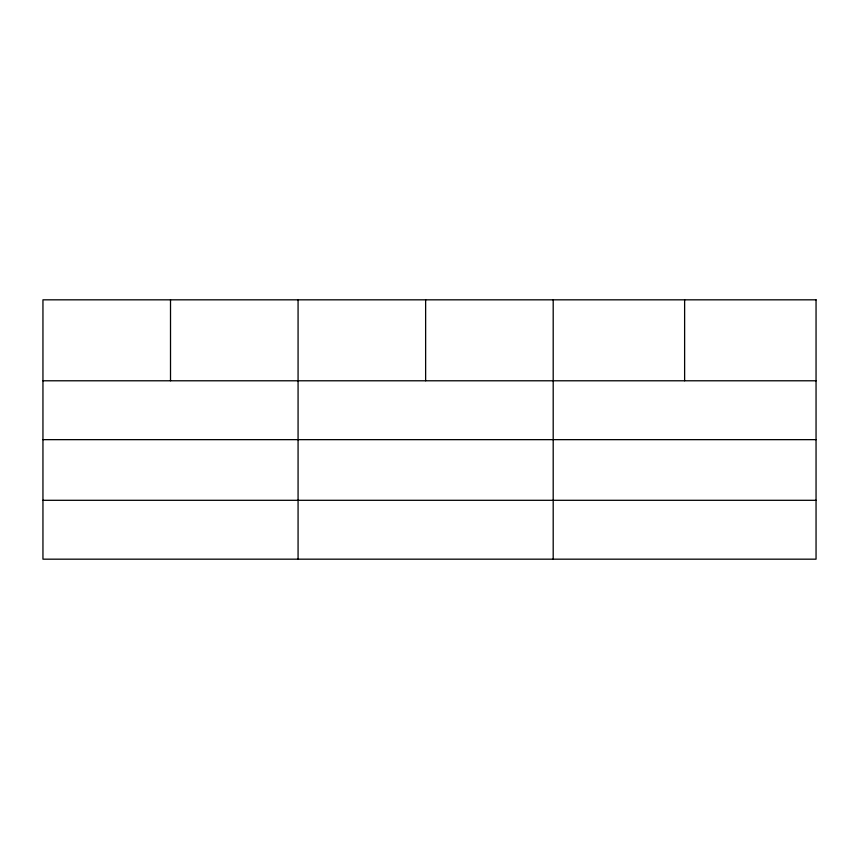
<?xml version="1.0" encoding="UTF-8"?>
<svg xmlns="http://www.w3.org/2000/svg" width="859" height="859" viewBox="0 0 859 859"><rect width="100%" height="100%" fill="white"/><g stroke="black" fill="none" stroke-linecap="round" stroke-linejoin="round"><path stroke-width="1.29" d="M42.95 380.784L816.05 380.784M42.95 439.647L816.05 439.647M42.95 500.303L816.05 500.303M684.623 299.823L684.623 380.784M553.196 299.823L553.196 559.177M425.634 299.823L425.634 380.784M298.073 299.823L298.073 559.177M170.512 299.823L170.512 380.784M816.05 299.823L42.95 299.823L42.95 559.177L816.05 559.177L816.05 299.823"/></g></svg>
